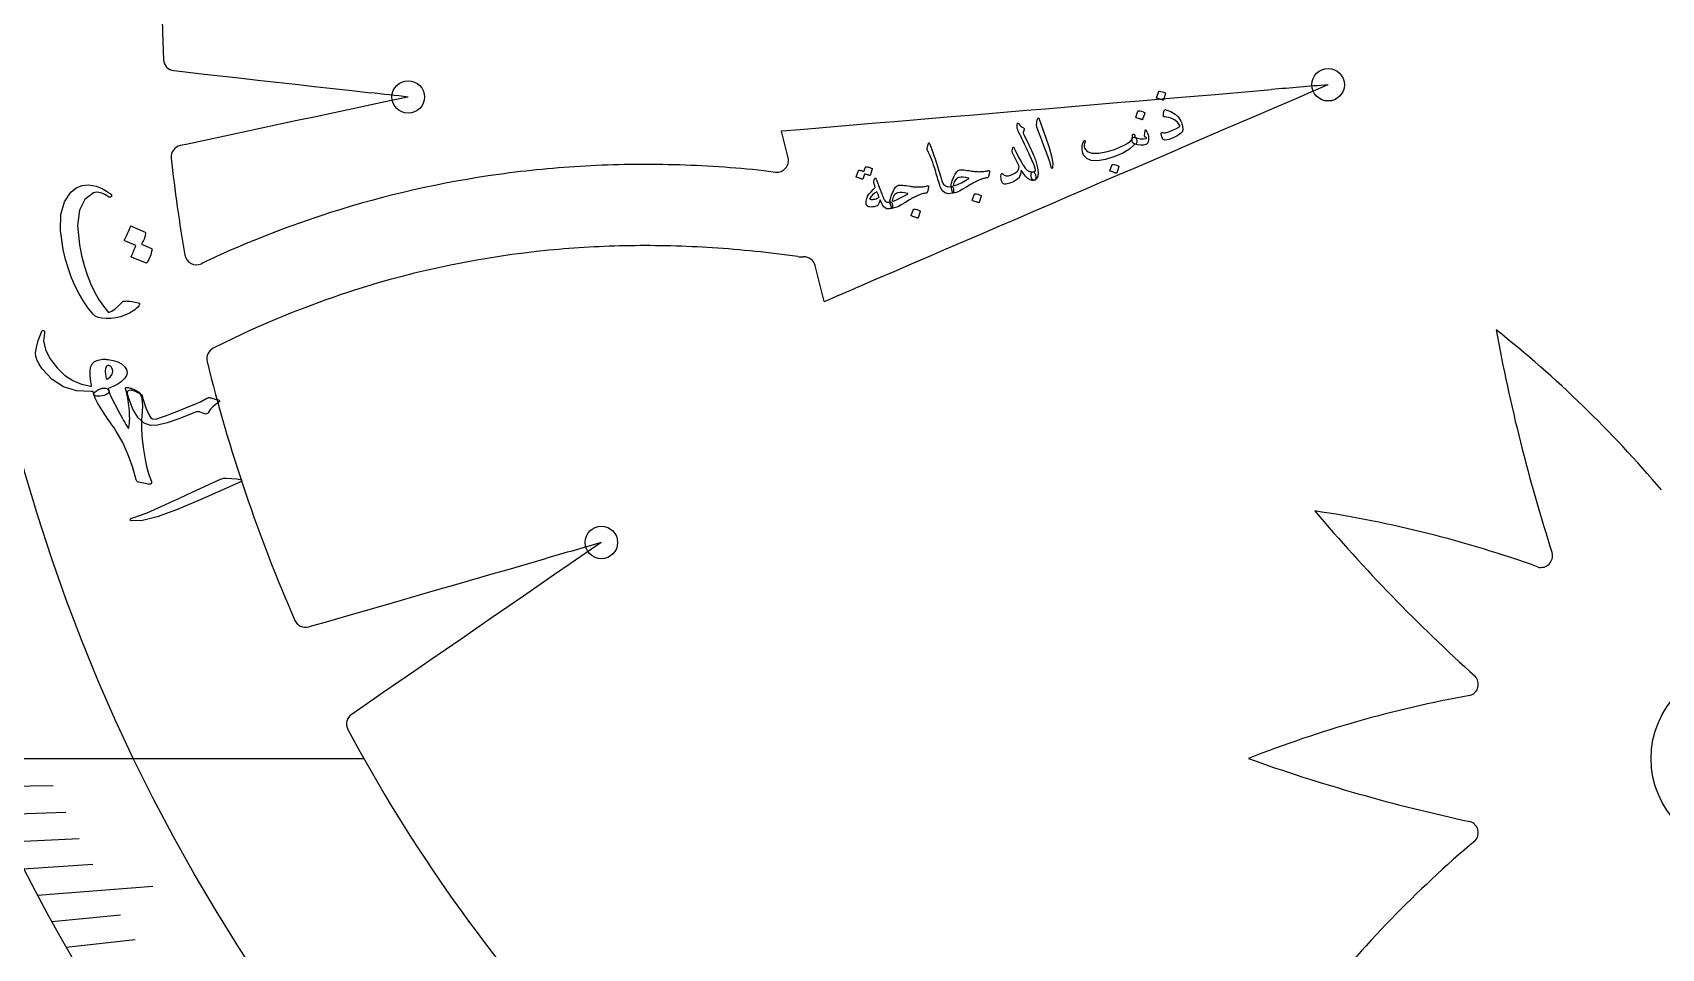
# Model space of a CAD drawing. Header units: millimetres. Extents: x -58 to 58, y -58 to 58.
# Drawn here: x -36.97 to -1.78, y -4.1 to 15.69 of the extents above; entities that cross this region are included whole.
import ezdxf

# ---------------------------------------------------------------- set-up
doc = ezdxf.new("R2010")
doc.units = ezdxf.units.MM
for name, color, linetype in [('CUT_INNER', 6, 'Continuous'), ('CUT_OUTER', 1, 'Continuous'), ('ENGRAVE', 7, 'Continuous'), ('ENGRAVE_FINE', 8, 'Continuous'), ('TEXT', 5, 'Continuous')]:
    doc.layers.add(name, color=color, linetype=linetype)

msp = doc.modelspace()

# ---------------------------------------------------------------- linework, layer by layer
at = {"layer": 'CUT_INNER'}
for points in [[(-33.918, 14.866), (-33.727, 14.845), (-33.32, 14.799), (-32.914, 14.753), (-32.508, 14.708), (-32.102, 14.662), (-31.696, 14.616), (-31.29, 14.571), (-30.883, 14.525), (-30.477, 14.479), (-30.071, 14.434), (-29.665, 14.388)], [(-20.644, 12.983), (-20.788, 13.556), (-20.789, 13.562), (-20.783, 13.563), (-20.382, 13.597), (-19.974, 13.631), (-19.567, 13.666), (-19.16, 13.7), (-18.753, 13.735), (-18.345, 13.769), (-17.938, 13.803), (-17.531, 13.838), (-17.123, 13.872), (-16.716, 13.907), (-16.309, 13.941), (-15.902, 13.976), (-15.494, 14.01), (-15.087, 14.044), (-14.68, 14.079), (-13.865, 14.148), (-13.458, 14.182), (-13.05, 14.217), (-12.643, 14.251), (-12.236, 14.286), (-11.421, 14.354), (-10.607, 14.423), (-10.2, 14.458)], [(-8.979, 14.561), (-8.983, 14.559), (-9.353, 14.399), (-9.729, 14.238), (-10.104, 14.076), (-10.479, 13.914), (-10.855, 13.753), (-11.23, 13.591), (-11.981, 13.268), (-12.357, 13.106), (-13.107, 12.783), (-13.483, 12.621), (-13.858, 12.46), (-14.234, 12.298), (-14.609, 12.137), (-14.985, 11.975), (-15.36, 11.813), (-15.735, 11.652), (-16.111, 11.49), (-16.486, 11.328), (-16.862, 11.167), (-17.237, 11.005), (-17.613, 10.844), (-17.988, 10.682), (-18.363, 10.52), (-18.739, 10.359), (-19.114, 10.197)], [(-28.854, 14.296), (-28.858, 14.295), (-29.252, 14.211), (-29.652, 14.126), (-30.052, 14.041), (-30.451, 13.955), (-30.851, 13.87), (-31.251, 13.785), (-31.651, 13.7), (-32.05, 13.614), (-32.45, 13.529), (-33.649, 13.273), (-33.776, 13.246)], [(-21.171, 12.705), (-20.916, 12.674)], [(-19.865, 9.874), (-19.866, 9.88), (-20.06, 10.653)], [(-32.439, 9.171), (-33.063, 8.866)], [(-24.68, 4.668), (-24.684, 4.665), (-25.352, 4.205), (-25.689, 3.974), (-26.362, 3.51), (-26.699, 3.278), (-27.036, 3.047), (-27.372, 2.815), (-27.709, 2.583), (-28.046, 2.351), (-28.382, 2.12), (-28.719, 1.888), (-29.392, 1.424), (-29.729, 1.192), (-30.066, 0.961), (-30.077, 0.953)], [(-31.001, 2.846), (-30.963, 2.857), (-30.57, 2.97), (-30.177, 3.084), (-29.392, 3.31), (-28.999, 3.423), (-28.606, 3.537), (-28.213, 3.65), (-27.821, 3.763), (-27.035, 3.99), (-26.642, 4.103), (-25.857, 4.329)]]:
    msp.add_lwpolyline(points, dxfattribs=at)
msp.add_circle((0, 0), 2, dxfattribs=at)
for centre, radius, start, end in [((0, 0), 56.36, 118.1258, 268.5733), ((0, 16.717), 41.783, 128.3522, 227.2982), ((-0.001, 16.717), 34.177, 120.0272, 182.7067), ((-33.89, 15.115), 0.25, 182.6367, 263.5826), ((82.567, -1077.93), 1096.319, 94.789964, 94.853975), ((-111.106, -711.52), 730.462, 83.534633, 83.598644), ((-33.724, 13.002), 0.25, 102.0424, 186.1523), ((-0.091, 16.703), 34.087, 186.2791, 189.841), ((-23.786, -9.746), 22.584, 93.136, 97.9125), ((-23.731, -10.799), 23.638, 88.5036, 93.1308), ((-23.773, -12.347), 25.186, 84.0717, 88.4997), ((-20.886, 12.922), 0.25, 263.0643, 14.0625), ((-23.88, -9.084), 21.915, 97.9087, 107.6702), ((-23.75, -9.474), 22.326, 107.6843, 114.9192), ((-23.86, -9.166), 20.244, 95.5478, 107.6905), ((-23.752, -10.198), 21.282, 90.8552, 95.5691), ((-23.734, -11.491), 22.575, 86.3111, 90.8503), ((-23.871, -13.52), 24.608, 81.9765, 86.2976), ((-33.429, 10.919), 0.25, 189.668, 296.0998), ((-31.371, 6.88), 4.283, 114.6383, 117.0577), ((-20.34, 11.577), 0.736, 262.5401, 272.4317), ((-20.303, 10.592), 0.25, 14.0625, 91.5018), ((-23.743, -9.492), 20.59, 107.7248, 114.9833), ((-260.066, 569.368), 608.875, 293.234722, 293.311618), ((31.969, 16.077), 37.935, 190.3427, 197.8623), ((-20.909, -10.362), 25.047, 40.1978, 51.5971), ((-32.953, 8.641), 0.25, 116.0998, 193.8867), ((-0.03, 16.707), 34.147, 193.7664, 203.6923), ((0, 16.716), 41.783, 258.3417, 345.0053), ((19.647, 29.907), 37.935, 220.3427, 227.8623), ((-12.926, -19.428), 25.047, 70.1978, 81.5971), ((582.795, -2106.061), 2196.407, 106.055994, 106.087945), ((-4.38, 4.38), 0.25, 255.892, 14.108), ((-31.07, 3.087), 0.25, 203.7305, 286.0826), ((-5.983, 1.603), 0.25, 285.892, 44.108), ((-1.48, -23.289), 25.047, 100.1978, 111.5971), ((-29.935, 0.747), 0.25, 124.5424, 207.9492), ((-0.002, 16.715), 34.176, 208.0767, 237.2422), ((2.061, 35.724), 37.935, 250.3427, 257.8623), ((-5.983, -1.603), 0.25, 315.892, 74.108), ((10.362, -20.909), 25.047, 130.1978, 141.5971)]:
    msp.add_arc(centre, radius, start, end, dxfattribs=at)
at = {"layer": 'CUT_OUTER'}
msp.add_circle((0, 0), 58.5, dxfattribs=at)
at = {"layer": 'ENGRAVE'}
msp.add_lwpolyline([(-38.294, 0), (-29.811, 0)], dxfattribs=at)
for centre, radius in [((0, 16.717), 38.589), ((-8.978, 14.561), 0.351), ((-28.852, 14.297), 0.351), ((-24.679, 4.669), 0.351)]:
    msp.add_circle(centre, radius, dxfattribs=at)
at = {"layer": 'ENGRAVE_FINE'}
for points in [[(-38.022, -0.608), (-36.524, -0.584)], [(-37.743, -1.208), (-36.246, -1.16)], [(-37.457, -1.799), (-35.96, -1.727)], [(-37.163, -2.382), (-35.668, -2.286)], [(-36.862, -2.956), (-34.369, -2.756)], [(-36.555, -3.521), (-35.065, -3.378)], [(-36.241, -4.078), (-34.754, -3.911)]]:
    msp.add_lwpolyline(points, dxfattribs=at)
at = {"layer": 'TEXT'}
for points in [[(-12.636, 14.415), (-12.634, 14.418), (-12.632, 14.42), (-12.629, 14.421), (-12.624, 14.421), (-12.59, 14.417), (-12.558, 14.409), (-12.526, 14.398), (-12.495, 14.383), (-12.492, 14.381), (-12.49, 14.378), (-12.49, 14.375), (-12.491, 14.371), (-12.535, 14.232), (-12.537, 14.229), (-12.54, 14.227), (-12.545, 14.228), (-12.551, 14.23), (-12.556, 14.232), (-12.564, 14.235), (-12.576, 14.239), (-12.59, 14.244), (-12.607, 14.25), (-12.628, 14.256), (-12.652, 14.264), (-12.679, 14.272), (-12.683, 14.273), (-12.685, 14.275), (-12.685, 14.278), (-12.684, 14.28)], [(-15.694, 13.706), (-15.693, 13.715), (-15.69, 13.721), (-15.686, 13.726), (-15.681, 13.728), (-15.675, 13.729), (-15.67, 13.727), (-15.665, 13.724), (-15.66, 13.718), (-15.638, 13.69), (-15.614, 13.665), (-15.588, 13.646), (-15.561, 13.631), (-15.551, 13.623), (-15.546, 13.614), (-15.544, 13.602), (-15.547, 13.589), (-15.549, 13.581), (-15.552, 13.574), (-15.554, 13.567), (-15.557, 13.559), (-15.56, 13.552), (-15.562, 13.544), (-15.565, 13.537), (-15.567, 13.53), (-15.563, 13.515), (-15.544, 13.474), (-15.513, 13.407), (-15.468, 13.315), (-15.443, 13.264), (-15.42, 13.216), (-15.399, 13.171), (-15.38, 13.129), (-15.362, 13.091), (-15.347, 13.055), (-15.334, 13.023), (-15.322, 12.994), (-15.312, 12.966), (-15.303, 12.938), (-15.294, 12.91), (-15.286, 12.882), (-15.278, 12.853), (-15.271, 12.825), (-15.264, 12.796), (-15.258, 12.766), (-15.245, 12.666), (-15.249, 12.588), (-15.27, 12.534), (-15.309, 12.503), (-15.33, 12.497), (-15.349, 12.499), (-15.365, 12.509), (-15.378, 12.526), (-15.388, 12.548), (-15.394, 12.571), (-15.397, 12.595), (-15.395, 12.621), (-15.39, 12.645), (-15.383, 12.663), (-15.373, 12.674), (-15.359, 12.679), (-15.348, 12.681), (-15.339, 12.682), (-15.33, 12.684), (-15.323, 12.685), (-15.317, 12.687), (-15.311, 12.688), (-15.307, 12.69), (-15.304, 12.693), (-15.303, 12.718), (-15.309, 12.754), (-15.324, 12.802), (-15.346, 12.86), (-15.36, 12.895), (-15.377, 12.934), (-15.397, 12.978), (-15.419, 13.027), (-15.445, 13.081), (-15.472, 13.14), (-15.502, 13.205), (-15.535, 13.274), (-15.567, 13.342), (-15.596, 13.402), (-15.62, 13.453), (-15.641, 13.496), (-15.658, 13.531), (-15.671, 13.558), (-15.68, 13.576), (-15.685, 13.586), (-15.691, 13.599), (-15.695, 13.614), (-15.696, 13.631), (-15.696, 13.649), (-15.695, 13.658), (-15.694, 13.666), (-15.694, 13.675), (-15.694, 13.682), (-15.693, 13.689), (-15.693, 13.695), (-15.694, 13.701), (-15.694, 13.706)], [(-15.261, 13.8), (-15.253, 13.833), (-15.243, 13.846), (-15.232, 13.84), (-15.219, 13.814), (-15.085, 13.436), (-15.004, 13.204), (-14.952, 13.015), (-14.928, 12.87), (-14.933, 12.769), (-14.937, 12.76), (-14.94, 12.754), (-14.944, 12.753), (-14.948, 12.755), (-14.952, 12.759), (-14.956, 12.764), (-14.959, 12.771), (-14.961, 12.78), (-14.979, 12.848), (-15, 12.92), (-15.025, 12.995), (-15.055, 13.074), (-15.062, 13.095), (-15.083, 13.15), (-15.117, 13.24), (-15.164, 13.366), (-15.27, 13.643), (-15.274, 13.658), (-15.277, 13.672), (-15.278, 13.686), (-15.277, 13.698)], [(-13.086, 13.993), (-13.085, 13.996), (-13.082, 13.998), (-13.079, 13.999), (-13.074, 14), (-13.04, 13.995), (-13.008, 13.987), (-12.976, 13.976), (-12.945, 13.962), (-12.942, 13.959), (-12.94, 13.956), (-12.94, 13.953), (-12.941, 13.949), (-12.985, 13.811), (-12.987, 13.807), (-12.99, 13.806), (-12.995, 13.806), (-13.001, 13.808), (-13.006, 13.81), (-13.014, 13.813), (-13.026, 13.817), (-13.04, 13.822), (-13.057, 13.828), (-13.078, 13.835), (-13.102, 13.842), (-13.129, 13.85), (-13.133, 13.852), (-13.135, 13.854), (-13.136, 13.856), (-13.135, 13.859)], [(-12.538, 13.897), (-12.537, 13.918), (-12.535, 13.936), (-12.532, 13.953), (-12.53, 13.967), (-12.527, 13.98), (-12.524, 13.992), (-12.521, 14.001), (-12.517, 14.008), (-12.511, 14.016), (-12.503, 14.021), (-12.493, 14.023), (-12.482, 14.021), (-12.373, 13.981), (-12.282, 13.927), (-12.211, 13.857), (-12.159, 13.771), (-12.148, 13.745), (-12.139, 13.72), (-12.131, 13.695), (-12.125, 13.67), (-12.121, 13.646), (-12.118, 13.622), (-12.117, 13.599), (-12.118, 13.576), (-12.121, 13.563), (-12.126, 13.552), (-12.133, 13.54), (-12.142, 13.53), (-12.175, 13.502), (-12.21, 13.476), (-12.247, 13.453), (-12.286, 13.432), (-12.326, 13.413), (-12.367, 13.396), (-12.41, 13.381), (-12.454, 13.368), (-12.509, 13.363), (-12.549, 13.385), (-12.574, 13.433), (-12.583, 13.507), (-12.582, 13.515), (-12.579, 13.522), (-12.575, 13.528), (-12.569, 13.532), (-12.563, 13.533), (-12.557, 13.532), (-12.55, 13.53), (-12.543, 13.527), (-12.521, 13.521), (-12.493, 13.522), (-12.46, 13.529), (-12.421, 13.542), (-12.337, 13.577), (-12.27, 13.609), (-12.219, 13.638), (-12.184, 13.665), (-12.183, 13.668), (-12.183, 13.672), (-12.184, 13.678), (-12.186, 13.685), (-12.232, 13.753), (-12.3, 13.806), (-12.391, 13.844), (-12.505, 13.867), (-12.521, 13.871), (-12.531, 13.877), (-12.537, 13.886), (-12.538, 13.897)], [(-13.155, 13.424), (-13.153, 13.424), (-13.152, 13.423), (-13.15, 13.423), (-13.149, 13.422), (-13.147, 13.422), (-13.146, 13.421), (-13.144, 13.42), (-13.142, 13.419), (-13.125, 13.407), (-13.115, 13.387), (-13.111, 13.359), (-13.113, 13.322), (-13.117, 13.299), (-13.124, 13.284), (-13.132, 13.276), (-13.143, 13.276), (-13.149, 13.277), (-13.153, 13.277), (-13.157, 13.276), (-13.159, 13.273), (-13.271, 13.17), (-13.413, 13.081), (-13.586, 13.007), (-13.79, 12.948), (-13.959, 12.92), (-14.094, 12.927), (-14.194, 12.967), (-14.26, 13.041), (-14.277, 13.08), (-14.288, 13.12), (-14.294, 13.161), (-14.295, 13.204), (-14.292, 13.243), (-14.284, 13.279), (-14.273, 13.313), (-14.259, 13.346), (-14.255, 13.35), (-14.252, 13.353), (-14.248, 13.355), (-14.243, 13.356), (-14.238, 13.355), (-14.234, 13.354), (-14.23, 13.351), (-14.227, 13.348), (-14.226, 13.345), (-14.225, 13.341), (-14.226, 13.335), (-14.227, 13.328), (-14.242, 13.289), (-14.249, 13.252), (-14.248, 13.219), (-14.239, 13.188), (-14.182, 13.119), (-14.081, 13.085), (-13.935, 13.085), (-13.745, 13.12), (-13.694, 13.133), (-13.644, 13.149), (-13.594, 13.165), (-13.544, 13.184), (-13.495, 13.204), (-13.447, 13.225), (-13.401, 13.247), (-13.355, 13.271), (-13.311, 13.297), (-13.276, 13.32), (-13.249, 13.341), (-13.231, 13.36), (-13.225, 13.369), (-13.219, 13.379), (-13.215, 13.391), (-13.211, 13.405), (-13.209, 13.419), (-13.207, 13.435), (-13.205, 13.452), (-13.204, 13.47), (-13.203, 13.476), (-13.2, 13.481), (-13.197, 13.486), (-13.192, 13.49), (-13.186, 13.493), (-13.18, 13.494), (-13.174, 13.494), (-13.168, 13.491), (-13.163, 13.487), (-13.159, 13.481), (-13.156, 13.473), (-13.155, 13.464)], [(-13.171, 13.286), (-13.192, 13.298), (-13.206, 13.316), (-13.213, 13.34), (-13.212, 13.371), (-13.202, 13.401), (-13.191, 13.42), (-13.178, 13.43), (-13.164, 13.428), (-13.095, 13.404), (-13.029, 13.391), (-12.966, 13.39), (-12.906, 13.401), (-12.904, 13.402), (-12.902, 13.403), (-12.902, 13.405), (-12.902, 13.408), (-12.905, 13.413), (-12.912, 13.42), (-12.922, 13.428), (-12.935, 13.439), (-12.938, 13.442), (-12.941, 13.446), (-12.942, 13.45), (-12.943, 13.454), (-12.932, 13.572), (-12.931, 13.577), (-12.93, 13.58), (-12.928, 13.583), (-12.925, 13.584), (-12.922, 13.584), (-12.919, 13.583), (-12.916, 13.582), (-12.913, 13.579), (-12.893, 13.546), (-12.877, 13.512), (-12.866, 13.478), (-12.859, 13.443), (-12.856, 13.397), (-12.858, 13.36), (-12.864, 13.329), (-12.875, 13.306), (-12.885, 13.292), (-12.894, 13.282), (-12.903, 13.274), (-12.912, 13.27), (-12.964, 13.255), (-13.025, 13.253), (-13.094, 13.263), (-13.171, 13.286)], [(-17.612, 13.295), (-17.61, 13.3), (-17.608, 13.304), (-17.606, 13.306), (-17.603, 13.307), (-17.599, 13.306), (-17.594, 13.3), (-17.589, 13.291), (-17.582, 13.277), (-17.54, 13.162), (-17.502, 13.056), (-17.468, 12.958), (-17.44, 12.868), (-17.416, 12.791), (-17.395, 12.722), (-17.377, 12.66), (-17.36, 12.607), (-17.346, 12.562), (-17.335, 12.525), (-17.326, 12.496), (-17.32, 12.475), (-17.289, 12.414), (-17.247, 12.375), (-17.191, 12.357), (-17.123, 12.36), (-17.103, 12.359), (-17.089, 12.351), (-17.08, 12.335), (-17.075, 12.311), (-17.073, 12.272), (-17.075, 12.243), (-17.079, 12.225), (-17.087, 12.217), (-17.181, 12.207), (-17.258, 12.226), (-17.316, 12.275), (-17.357, 12.355), (-17.37, 12.394), (-17.383, 12.434), (-17.395, 12.474), (-17.407, 12.514), (-17.419, 12.554), (-17.431, 12.595), (-17.444, 12.635), (-17.455, 12.676), (-17.478, 12.753), (-17.5, 12.823), (-17.521, 12.884), (-17.541, 12.937), (-17.562, 12.988), (-17.585, 13.042), (-17.61, 13.099), (-17.637, 13.159), (-17.641, 13.17), (-17.644, 13.181), (-17.644, 13.191), (-17.642, 13.2)], [(-15.31, 12.501), (-15.342, 12.495), (-15.371, 12.494), (-15.397, 12.497), (-15.42, 12.506), (-15.466, 12.536), (-15.513, 12.582), (-15.562, 12.642), (-15.612, 12.718), (-15.62, 12.66), (-15.629, 12.613), (-15.642, 12.577), (-15.656, 12.552), (-15.71, 12.504), (-15.776, 12.465), (-15.854, 12.435), (-15.944, 12.415), (-15.971, 12.414), (-15.994, 12.423), (-16.013, 12.441), (-16.028, 12.467), (-16.039, 12.501), (-16.044, 12.538), (-16.046, 12.579), (-16.042, 12.623), (-16.041, 12.63), (-16.038, 12.635), (-16.035, 12.639), (-16.03, 12.642), (-16.023, 12.643), (-16.017, 12.642), (-16.012, 12.639), (-16.008, 12.634), (-15.975, 12.604), (-15.933, 12.591), (-15.882, 12.593), (-15.822, 12.611), (-15.743, 12.652), (-15.689, 12.696), (-15.66, 12.746), (-15.655, 12.8), (-15.797, 13.093), (-15.803, 13.107), (-15.806, 13.119), (-15.807, 13.131), (-15.806, 13.141), (-15.791, 13.195), (-15.788, 13.202), (-15.786, 13.208), (-15.783, 13.211), (-15.78, 13.213), (-15.775, 13.212), (-15.77, 13.207), (-15.764, 13.199), (-15.759, 13.188), (-15.723, 13.113), (-15.689, 13.044), (-15.657, 12.981), (-15.627, 12.925), (-15.598, 12.874), (-15.571, 12.83), (-15.546, 12.792), (-15.524, 12.76), (-15.487, 12.721), (-15.447, 12.694), (-15.404, 12.68), (-15.358, 12.679), (-15.344, 12.678), (-15.332, 12.671), (-15.321, 12.659), (-15.311, 12.64), (-15.307, 12.63), (-15.303, 12.62), (-15.3, 12.61), (-15.297, 12.599), (-15.295, 12.588), (-15.293, 12.577), (-15.293, 12.566), (-15.293, 12.554), (-15.294, 12.533), (-15.297, 12.517), (-15.303, 12.506), (-15.31, 12.501)], [(-18.971, 12.783), (-18.97, 12.785), (-18.968, 12.787), (-18.964, 12.789), (-18.96, 12.789), (-18.943, 12.787), (-18.926, 12.785), (-18.91, 12.781), (-18.894, 12.777), (-18.878, 12.772), (-18.862, 12.767), (-18.847, 12.76), (-18.831, 12.753), (-18.828, 12.75), (-18.826, 12.747), (-18.825, 12.743), (-18.826, 12.739), (-18.872, 12.6), (-18.874, 12.598), (-18.877, 12.597), (-18.881, 12.597), (-18.887, 12.599), (-18.891, 12.601), (-18.898, 12.604), (-18.907, 12.607), (-18.918, 12.611), (-18.932, 12.615), (-18.949, 12.62), (-18.969, 12.626), (-18.991, 12.632), (-19.027, 12.524), (-19.029, 12.52), (-19.033, 12.519), (-19.038, 12.519), (-19.044, 12.521), (-19.049, 12.523), (-19.057, 12.526), (-19.068, 12.53), (-19.082, 12.535), (-19.1, 12.541), (-19.12, 12.547), (-19.144, 12.555), (-19.172, 12.563), (-19.175, 12.565), (-19.176, 12.567), (-19.177, 12.569), (-19.176, 12.572), (-19.127, 12.707), (-19.126, 12.71), (-19.123, 12.711), (-19.12, 12.713), (-19.115, 12.713), (-19.101, 12.712), (-19.087, 12.711), (-19.073, 12.708), (-19.059, 12.705), (-19.046, 12.701), (-19.033, 12.696), (-19.02, 12.691), (-19.007, 12.685)], [(-16.683, 12.696), (-16.665, 12.693), (-16.646, 12.691), (-16.626, 12.688), (-16.605, 12.686), (-16.583, 12.685), (-16.56, 12.684), (-16.537, 12.683), (-16.512, 12.682), (-16.487, 12.683), (-16.462, 12.684), (-16.438, 12.685), (-16.414, 12.687), (-16.39, 12.69), (-16.367, 12.694), (-16.345, 12.698), (-16.323, 12.704), (-16.316, 12.706), (-16.309, 12.706), (-16.304, 12.705), (-16.299, 12.704), (-16.295, 12.701), (-16.292, 12.696), (-16.291, 12.69), (-16.292, 12.682), (-16.295, 12.666), (-16.298, 12.65), (-16.301, 12.636), (-16.303, 12.624), (-16.305, 12.612), (-16.308, 12.601), (-16.31, 12.592), (-16.313, 12.584), (-16.318, 12.571), (-16.323, 12.562), (-16.329, 12.555), (-16.335, 12.552), (-16.357, 12.548), (-16.38, 12.544), (-16.403, 12.539), (-16.426, 12.532), (-16.451, 12.525), (-16.475, 12.516), (-16.5, 12.507), (-16.526, 12.496), (-16.551, 12.484), (-16.575, 12.473), (-16.599, 12.461), (-16.622, 12.45), (-16.643, 12.438), (-16.664, 12.427), (-16.684, 12.415), (-16.704, 12.402), (-16.802, 12.341), (-16.881, 12.294), (-16.939, 12.262), (-16.978, 12.245), (-17.006, 12.236), (-17.034, 12.228), (-17.061, 12.222), (-17.087, 12.217), (-17.105, 12.284), (-17.118, 12.335), (-17.124, 12.37), (-17.125, 12.388), (-17.119, 12.412), (-17.112, 12.435), (-17.105, 12.459), (-17.098, 12.482), (-17.09, 12.504), (-17.081, 12.527), (-17.073, 12.549), (-17.063, 12.571), (-17.032, 12.632), (-17.002, 12.677), (-16.972, 12.707), (-16.943, 12.72), (-16.926, 12.722), (-16.905, 12.723), (-16.879, 12.722), (-16.849, 12.72), (-16.814, 12.717), (-16.775, 12.711), (-16.731, 12.705), (-16.683, 12.696)], [(-13.644, 12.835), (-13.642, 12.837), (-13.64, 12.839), (-13.636, 12.84), (-13.632, 12.841), (-13.598, 12.836), (-13.565, 12.828), (-13.534, 12.817), (-13.503, 12.803), (-13.5, 12.8), (-13.498, 12.797), (-13.497, 12.794), (-13.498, 12.791), (-13.543, 12.652), (-13.544, 12.648), (-13.548, 12.647), (-13.553, 12.647), (-13.559, 12.649), (-13.564, 12.652), (-13.572, 12.655), (-13.583, 12.659), (-13.597, 12.663), (-13.615, 12.669), (-13.635, 12.676), (-13.659, 12.683), (-13.687, 12.691), (-13.69, 12.693), (-13.693, 12.695), (-13.693, 12.697), (-13.692, 12.7)], [(-34.671, 9.784), (-34.696, 9.754), (-34.726, 9.726), (-34.758, 9.698), (-34.795, 9.672), (-34.834, 9.648), (-34.877, 9.625), (-34.923, 9.603), (-34.972, 9.582), (-35.071, 9.549), (-35.172, 9.525), (-35.274, 9.511), (-35.377, 9.507), (-35.471, 9.515), (-35.549, 9.533), (-35.612, 9.562), (-35.659, 9.601), (-35.767, 9.736), (-35.868, 9.883), (-35.962, 10.041), (-36.048, 10.21), (-36.126, 10.391), (-36.194, 10.584), (-36.254, 10.788), (-36.305, 11.003), (-36.363, 11.412), (-36.354, 11.755), (-36.281, 12.031), (-36.144, 12.24), (-36.028, 12.332), (-35.898, 12.384), (-35.752, 12.395), (-35.593, 12.367), (-35.558, 12.355), (-35.521, 12.341), (-35.484, 12.325), (-35.446, 12.306), (-35.407, 12.285), (-35.367, 12.261), (-35.326, 12.236), (-35.283, 12.207), (-35.271, 12.198), (-35.263, 12.187), (-35.259, 12.175), (-35.259, 12.163), (-35.261, 12.154), (-35.266, 12.146), (-35.274, 12.14), (-35.285, 12.134), (-35.296, 12.13), (-35.306, 12.13), (-35.316, 12.133), (-35.327, 12.14), (-35.368, 12.166), (-35.41, 12.188), (-35.453, 12.208), (-35.497, 12.224), (-35.538, 12.234), (-35.578, 12.237), (-35.614, 12.234), (-35.649, 12.224), (-35.841, 12.083), (-35.957, 11.849), (-35.996, 11.52), (-35.955, 11.099), (-35.91, 10.871), (-35.854, 10.656), (-35.79, 10.454), (-35.715, 10.265), (-35.632, 10.088), (-35.54, 9.925), (-35.438, 9.775), (-35.328, 9.637), (-35.257, 9.667), (-35.181, 9.717), (-35.101, 9.788), (-35.016, 9.878), (-35.007, 9.883), (-34.989, 9.886), (-34.963, 9.887), (-34.928, 9.888), (-34.924, 9.887), (-34.921, 9.887), (-34.918, 9.887), (-34.916, 9.887), (-34.868, 9.884), (-34.813, 9.877), (-34.752, 9.866), (-34.684, 9.851), (-34.663, 9.843), (-34.653, 9.829), (-34.656, 9.809), (-34.671, 9.784)], [(-18.774, 12.532), (-18.767, 12.544), (-18.761, 12.547), (-18.753, 12.541), (-18.746, 12.525), (-18.742, 12.516), (-18.737, 12.503), (-18.731, 12.486), (-18.723, 12.466), (-18.713, 12.442), (-18.702, 12.414), (-18.689, 12.381), (-18.675, 12.345), (-18.662, 12.309), (-18.649, 12.277), (-18.639, 12.249), (-18.629, 12.225), (-18.622, 12.204), (-18.615, 12.187), (-18.61, 12.175), (-18.607, 12.166), (-18.584, 12.11), (-18.562, 12.068), (-18.538, 12.04), (-18.515, 12.026), (-18.5, 12.022), (-18.483, 12.021), (-18.463, 12.023), (-18.442, 12.029), (-18.429, 12.03), (-18.417, 12.026), (-18.408, 12.018), (-18.4, 12.004), (-18.395, 11.987), (-18.391, 11.969), (-18.389, 11.951), (-18.389, 11.932), (-18.391, 11.915), (-18.394, 11.902), (-18.399, 11.892), (-18.406, 11.887), (-18.448, 11.877), (-18.485, 11.876), (-18.519, 11.883), (-18.548, 11.898), (-18.577, 11.925), (-18.604, 11.963), (-18.63, 12.012), (-18.656, 12.071), (-18.668, 12.028), (-18.684, 11.992), (-18.701, 11.965), (-18.721, 11.946), (-18.739, 11.936), (-18.761, 11.928), (-18.787, 11.923), (-18.817, 11.92), (-18.85, 11.919), (-18.878, 11.921), (-18.901, 11.925), (-18.919, 11.931), (-18.935, 11.941), (-18.947, 11.952), (-18.955, 11.966), (-18.959, 11.98), (-18.959, 12), (-18.958, 12.021), (-18.955, 12.046), (-18.95, 12.073), (-18.943, 12.101), (-18.937, 12.123), (-18.931, 12.14), (-18.926, 12.151), (-18.892, 12.201), (-18.853, 12.25), (-18.81, 12.297), (-18.762, 12.343), (-18.772, 12.373), (-18.78, 12.399), (-18.787, 12.421), (-18.791, 12.439), (-18.794, 12.454), (-18.795, 12.468), (-18.793, 12.481), (-18.79, 12.493)], [(-18.002, 12.366), (-17.984, 12.363), (-17.965, 12.36), (-17.945, 12.358), (-17.924, 12.356), (-17.902, 12.354), (-17.88, 12.353), (-17.856, 12.352), (-17.831, 12.352), (-17.806, 12.352), (-17.781, 12.353), (-17.757, 12.355), (-17.733, 12.357), (-17.71, 12.36), (-17.686, 12.363), (-17.664, 12.368), (-17.642, 12.374), (-17.635, 12.375), (-17.629, 12.376), (-17.623, 12.375), (-17.618, 12.373), (-17.614, 12.37), (-17.611, 12.366), (-17.61, 12.359), (-17.611, 12.351), (-17.614, 12.335), (-17.617, 12.32), (-17.62, 12.306), (-17.622, 12.293), (-17.625, 12.281), (-17.627, 12.271), (-17.629, 12.262), (-17.632, 12.254), (-17.637, 12.241), (-17.642, 12.231), (-17.648, 12.225), (-17.654, 12.221), (-17.676, 12.218), (-17.699, 12.214), (-17.722, 12.208), (-17.745, 12.202), (-17.77, 12.194), (-17.794, 12.186), (-17.819, 12.176), (-17.845, 12.165), (-17.87, 12.154), (-17.894, 12.142), (-17.918, 12.131), (-17.941, 12.119), (-17.962, 12.108), (-17.983, 12.096), (-18.004, 12.084), (-18.023, 12.072), (-18.121, 12.01), (-18.2, 11.963), (-18.259, 11.931), (-18.297, 11.914), (-18.326, 11.905), (-18.353, 11.898), (-18.38, 11.892), (-18.406, 11.887), (-18.425, 11.954), (-18.437, 12.005), (-18.443, 12.039), (-18.444, 12.057), (-18.438, 12.081), (-18.431, 12.105), (-18.424, 12.128), (-18.417, 12.151), (-18.409, 12.174), (-18.401, 12.196), (-18.392, 12.219), (-18.382, 12.241), (-18.351, 12.302), (-18.321, 12.347), (-18.291, 12.376), (-18.262, 12.39), (-18.245, 12.392), (-18.224, 12.393), (-18.198, 12.392), (-18.168, 12.39), (-18.133, 12.386), (-18.094, 12.381), (-18.05, 12.374), (-18.002, 12.366)], [(-16.753, 12.545), (-16.807, 12.557), (-16.86, 12.563), (-16.91, 12.562), (-16.957, 12.556), (-16.98, 12.547), (-17.001, 12.534), (-17.02, 12.517), (-17.037, 12.495), (-17.052, 12.47), (-17.063, 12.442), (-17.071, 12.41), (-17.076, 12.375), (-17.032, 12.387), (-16.973, 12.411), (-16.899, 12.445), (-16.811, 12.491), (-16.748, 12.526), (-16.745, 12.528), (-16.742, 12.53), (-16.741, 12.532), (-16.74, 12.534), (-16.74, 12.537), (-16.742, 12.54), (-16.746, 12.542), (-16.753, 12.545)], [(-18.727, 12.25), (-18.779, 12.216), (-18.822, 12.179), (-18.855, 12.141), (-18.878, 12.1), (-18.878, 12.095), (-18.877, 12.09), (-18.874, 12.087), (-18.869, 12.085), (-18.851, 12.082), (-18.831, 12.081), (-18.811, 12.082), (-18.79, 12.085), (-18.768, 12.091), (-18.745, 12.098), (-18.721, 12.107), (-18.696, 12.118), (-18.692, 12.121), (-18.689, 12.124), (-18.685, 12.128), (-18.681, 12.134), (-18.686, 12.146), (-18.69, 12.16), (-18.695, 12.173), (-18.701, 12.188), (-18.707, 12.202), (-18.713, 12.218), (-18.72, 12.233), (-18.727, 12.25)], [(-18.072, 12.214), (-18.127, 12.226), (-18.179, 12.232), (-18.229, 12.232), (-18.276, 12.225), (-18.299, 12.217), (-18.32, 12.204), (-18.339, 12.187), (-18.357, 12.165), (-18.371, 12.14), (-18.382, 12.111), (-18.39, 12.079), (-18.395, 12.044), (-18.351, 12.056), (-18.292, 12.08), (-18.219, 12.115), (-18.131, 12.161), (-18.067, 12.195), (-18.064, 12.198), (-18.061, 12.2), (-18.06, 12.202), (-18.059, 12.204), (-18.059, 12.207), (-18.061, 12.209), (-18.066, 12.212), (-18.072, 12.214)], [(-16.617, 12.199), (-16.616, 12.201), (-16.613, 12.203), (-16.61, 12.205), (-16.606, 12.205), (-16.572, 12.201), (-16.539, 12.193), (-16.507, 12.181), (-16.477, 12.167), (-16.474, 12.165), (-16.472, 12.162), (-16.471, 12.158), (-16.472, 12.155), (-16.516, 12.016), (-16.518, 12.013), (-16.522, 12.011), (-16.526, 12.011), (-16.532, 12.014), (-16.538, 12.016), (-16.546, 12.019), (-16.557, 12.023), (-16.571, 12.028), (-16.588, 12.033), (-16.609, 12.04), (-16.633, 12.047), (-16.66, 12.056), (-16.664, 12.057), (-16.666, 12.059), (-16.667, 12.062), (-16.666, 12.064)], [(-17.937, 11.869), (-17.935, 11.871), (-17.933, 11.873), (-17.929, 11.874), (-17.925, 11.875), (-17.891, 11.87), (-17.858, 11.862), (-17.826, 11.851), (-17.796, 11.837), (-17.793, 11.834), (-17.791, 11.831), (-17.79, 11.828), (-17.791, 11.824), (-17.835, 11.686), (-17.837, 11.682), (-17.841, 11.681), (-17.846, 11.681), (-17.852, 11.683), (-17.857, 11.685), (-17.865, 11.688), (-17.876, 11.692), (-17.89, 11.697), (-17.908, 11.703), (-17.928, 11.71), (-17.952, 11.717), (-17.98, 11.725), (-17.983, 11.727), (-17.985, 11.729), (-17.986, 11.731), (-17.985, 11.734)], [(-34.399, 11.021), (-34.394, 11.018), (-34.39, 11.012), (-34.388, 11.004), (-34.387, 10.995), (-34.395, 10.958), (-34.404, 10.922), (-34.415, 10.887), (-34.427, 10.852), (-34.441, 10.819), (-34.456, 10.785), (-34.474, 10.752), (-34.494, 10.72), (-34.5, 10.713), (-34.508, 10.709), (-34.516, 10.708), (-34.526, 10.71), (-34.831, 10.833), (-34.835, 10.837), (-34.836, 10.844), (-34.834, 10.854), (-34.829, 10.866), (-34.823, 10.875), (-34.816, 10.889), (-34.807, 10.909), (-34.797, 10.934), (-34.785, 10.964), (-34.77, 11), (-34.754, 11.042), (-34.735, 11.09), (-34.971, 11.191), (-34.978, 11.196), (-34.981, 11.204), (-34.98, 11.214), (-34.973, 11.227), (-34.967, 11.238), (-34.959, 11.256), (-34.948, 11.28), (-34.934, 11.31), (-34.917, 11.347), (-34.898, 11.391), (-34.876, 11.443), (-34.851, 11.501), (-34.846, 11.507), (-34.841, 11.511), (-34.836, 11.511), (-34.83, 11.508), (-34.538, 11.375), (-34.533, 11.371), (-34.529, 11.365), (-34.527, 11.357), (-34.526, 11.348), (-34.532, 11.317), (-34.538, 11.286), (-34.547, 11.256), (-34.558, 11.227), (-34.569, 11.198), (-34.583, 11.171), (-34.597, 11.143), (-34.613, 11.117)], [(-35.702, 7.932), (-36.017, 7.946), (-36.298, 8.032), (-36.546, 8.19), (-36.758, 8.421), (-36.782, 8.455), (-36.804, 8.489), (-36.824, 8.522), (-36.843, 8.556), (-36.86, 8.589), (-36.874, 8.622), (-36.886, 8.654), (-36.896, 8.686), (-36.903, 8.77), (-36.885, 8.886), (-36.844, 9.034), (-36.778, 9.214), (-36.767, 9.234), (-36.756, 9.247), (-36.743, 9.253), (-36.729, 9.251), (-36.718, 9.244), (-36.711, 9.234), (-36.709, 9.219), (-36.711, 9.2), (-36.729, 9.024), (-36.689, 8.838), (-36.592, 8.644), (-36.439, 8.442), (-36.277, 8.287), (-36.1, 8.169), (-35.91, 8.089), (-35.707, 8.047), (-35.7, 8.049), (-35.696, 8.052), (-35.693, 8.057), (-35.692, 8.062), (-35.715, 8.189), (-35.726, 8.3), (-35.725, 8.393), (-35.712, 8.469), (-35.68, 8.533), (-35.627, 8.581), (-35.551, 8.612), (-35.454, 8.628), (-35.441, 8.629), (-35.428, 8.629), (-35.414, 8.629), (-35.4, 8.629), (-35.385, 8.628), (-35.37, 8.627), (-35.353, 8.626), (-35.336, 8.624), (-35.224, 8.605), (-35.127, 8.574), (-35.046, 8.53), (-34.98, 8.473), (-34.936, 8.409), (-34.921, 8.344), (-34.935, 8.279), (-34.978, 8.212), (-35.045, 8.147), (-35.126, 8.09), (-35.223, 8.041), (-35.335, 7.999), (-35.334, 7.992), (-35.331, 7.986), (-35.329, 7.979), (-35.327, 7.973), (-35.325, 7.966), (-35.322, 7.96), (-35.32, 7.953), (-35.318, 7.946), (-35.317, 7.92), (-35.328, 7.898), (-35.35, 7.878), (-35.384, 7.861), (-35.423, 7.847), (-35.463, 7.838), (-35.505, 7.833), (-35.548, 7.831), (-35.587, 7.834), (-35.615, 7.84), (-35.634, 7.851), (-35.643, 7.865), (-35.66, 7.935), (-35.667, 7.934), (-35.676, 7.933), (-35.688, 7.932), (-35.702, 7.932)], [(-35.343, 8.204), (-35.287, 8.257), (-35.251, 8.31), (-35.234, 8.361), (-35.238, 8.412), (-35.252, 8.439), (-35.27, 8.462), (-35.292, 8.481), (-35.318, 8.495), (-35.331, 8.499), (-35.343, 8.497), (-35.355, 8.49), (-35.367, 8.477), (-35.39, 8.432), (-35.4, 8.373), (-35.395, 8.299), (-35.376, 8.211), (-35.372, 8.203), (-35.365, 8.199), (-35.356, 8.199), (-35.343, 8.204)], [(-34.599, 7.5), (-34.609, 7.406), (-34.615, 7.31), (-34.617, 7.21), (-34.615, 7.108), (-34.609, 7.003), (-34.6, 6.897), (-34.588, 6.788), (-34.573, 6.677), (-34.537, 6.465), (-34.496, 6.279), (-34.45, 6.12), (-34.4, 5.988), (-34.395, 5.974), (-34.395, 5.961), (-34.399, 5.949), (-34.408, 5.939), (-34.419, 5.932), (-34.432, 5.927), (-34.446, 5.925), (-34.462, 5.926), (-34.681, 5.974), (-34.699, 5.98), (-34.713, 5.991), (-34.722, 6.006), (-34.727, 6.026), (-34.809, 6.311), (-34.906, 6.578), (-35.02, 6.827), (-35.151, 7.06), (-35.159, 7.073), (-35.173, 7.094), (-35.193, 7.125), (-35.22, 7.165), (-35.253, 7.213), (-35.293, 7.27), (-35.339, 7.337), (-35.391, 7.412), (-35.489, 7.56), (-35.564, 7.685), (-35.616, 7.788), (-35.644, 7.869), (-35.642, 7.892), (-35.624, 7.917), (-35.59, 7.943), (-35.541, 7.972), (-35.457, 8.002), (-35.392, 8.007), (-35.347, 7.989), (-35.322, 7.945), (-35.297, 7.876), (-35.254, 7.779), (-35.192, 7.656), (-35.111, 7.505), (-35.069, 7.429), (-35.033, 7.363), (-35.001, 7.307), (-34.975, 7.26), (-34.954, 7.222), (-34.938, 7.194), (-34.927, 7.177), (-34.922, 7.169), (-34.919, 7.166), (-34.917, 7.163), (-34.915, 7.161), (-34.913, 7.16), (-34.912, 7.158), (-34.911, 7.156), (-34.91, 7.155), (-34.91, 7.153), (-34.901, 7.143), (-34.895, 7.141), (-34.89, 7.145), (-34.887, 7.155), (-34.88, 7.201), (-34.874, 7.248), (-34.87, 7.297), (-34.869, 7.348), (-34.87, 7.4), (-34.871, 7.455), (-34.875, 7.511), (-34.88, 7.569), (-34.886, 7.626), (-34.894, 7.682), (-34.902, 7.737), (-34.911, 7.791), (-34.922, 7.844), (-34.934, 7.894), (-34.947, 7.943), (-34.961, 7.989), (-34.963, 8.002), (-34.96, 8.011), (-34.953, 8.018), (-34.943, 8.021), (-34.922, 8.019), (-34.901, 8.017), (-34.88, 8.013), (-34.859, 8.007), (-34.839, 8.001), (-34.817, 7.993), (-34.795, 7.985), (-34.772, 7.976), (-34.728, 7.955), (-34.692, 7.932), (-34.664, 7.907), (-34.645, 7.88), (-34.615, 7.807), (-34.598, 7.719), (-34.593, 7.617), (-34.599, 7.5)], [(-34.282, 7.34), (-34.182, 7.376), (-34.077, 7.414), (-33.967, 7.456), (-33.852, 7.5), (-33.732, 7.548), (-33.607, 7.599), (-33.475, 7.653), (-33.338, 7.711), (-33.203, 7.791), (-33.184, 7.797), (-33.165, 7.8), (-33.147, 7.8), (-33.129, 7.797), (-33.119, 7.795), (-33.106, 7.792), (-33.09, 7.787), (-33.071, 7.782), (-33.048, 7.775), (-33.023, 7.768), (-32.993, 7.76), (-32.96, 7.752), (-32.949, 7.749), (-32.941, 7.744), (-32.934, 7.737), (-32.931, 7.728), (-32.93, 7.719), (-32.934, 7.711), (-32.941, 7.704), (-32.952, 7.696), (-33.016, 7.654), (-33.075, 7.603), (-33.129, 7.543), (-33.177, 7.474), (-33.192, 7.456), (-33.208, 7.447), (-33.227, 7.445), (-33.247, 7.451), (-33.37, 7.494), (-33.384, 7.496), (-33.402, 7.495), (-33.423, 7.491), (-33.447, 7.484), (-33.784, 7.349), (-34.059, 7.257), (-34.271, 7.207), (-34.422, 7.199), (-34.56, 7.248), (-34.686, 7.364), (-34.799, 7.548), (-34.898, 7.8), (-34.918, 7.898), (-34.899, 7.954), (-34.844, 7.966), (-34.751, 7.936), (-34.738, 7.93), (-34.725, 7.924), (-34.713, 7.919), (-34.701, 7.913), (-34.689, 7.908), (-34.678, 7.902), (-34.667, 7.897), (-34.656, 7.892), (-34.634, 7.879), (-34.617, 7.861), (-34.603, 7.838), (-34.593, 7.811), (-34.556, 7.685), (-34.519, 7.576), (-34.48, 7.483), (-34.441, 7.406), (-34.411, 7.365), (-34.374, 7.34), (-34.331, 7.332), (-34.282, 7.34)], [(-32.555, 6.043), (-32.48, 6.033), (-32.449, 6.015), (-32.462, 5.989), (-32.519, 5.956), (-33.349, 5.594), (-33.858, 5.372), (-34.273, 5.221), (-34.596, 5.142), (-34.825, 5.137), (-34.846, 5.143), (-34.859, 5.151), (-34.863, 5.159), (-34.859, 5.169), (-34.851, 5.179), (-34.839, 5.188), (-34.824, 5.196), (-34.805, 5.203), (-34.654, 5.253), (-34.495, 5.313), (-34.33, 5.384), (-34.158, 5.463), (-34.113, 5.484), (-33.991, 5.539), (-33.793, 5.629), (-33.518, 5.754), (-32.909, 6.035), (-32.876, 6.048), (-32.844, 6.056), (-32.814, 6.06), (-32.785, 6.06)]]:
    msp.add_lwpolyline(points, close=True, dxfattribs=at)

doc.saveas('drawing.dxf')
